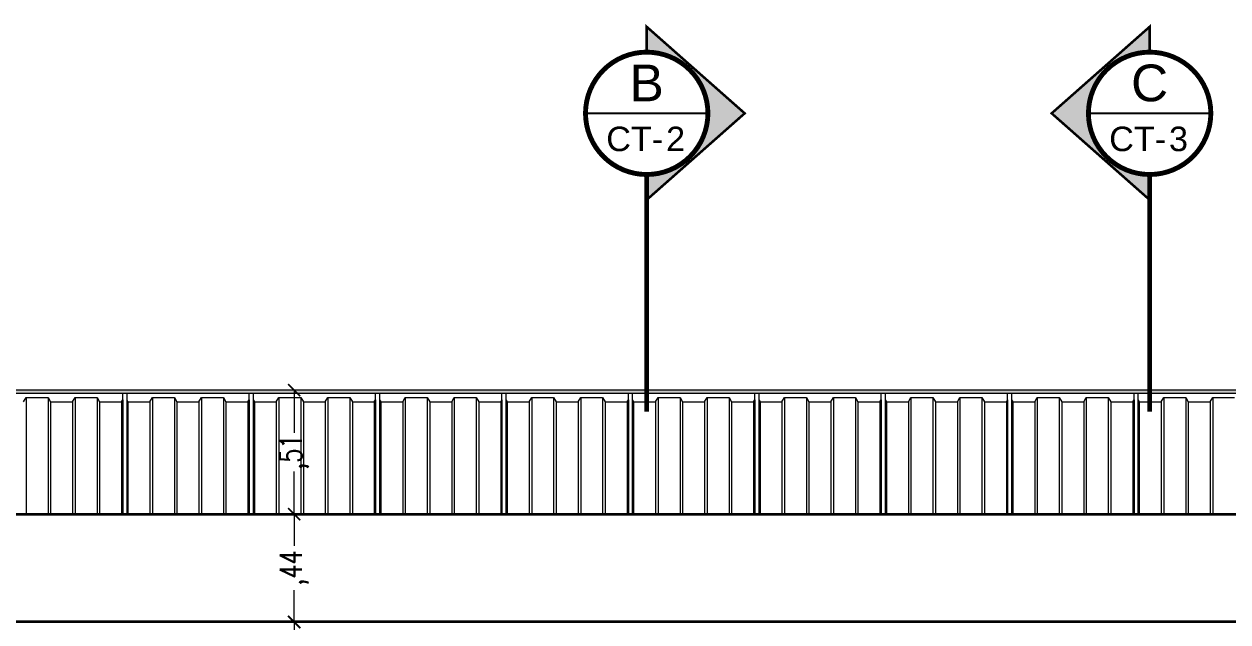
# Model space of a CAD drawing. Header units: millimetres. Extents: x 216 to 2687, y 57 to 1099.
# Drawn here: x 259 to 263.914, y 62.035 to 64.476 of the extents above; entities that cross this region are included whole.
import ezdxf
from ezdxf.enums import TextEntityAlignment as Align

# ---------------------------------------------------------------- set-up
doc = ezdxf.new("R2010")
doc.units = ezdxf.units.MM
doc.header["$LTSCALE"] = 0.5
doc.header["$PDMODE"] = 35
doc.linetypes.add('DASHDOT2', pattern=[12.7, 6.35, -3.175, 0, -3.175])
for name, color, linetype, lineweight in [('A-COTAS', 7, 'Continuous', 9), ('A-CUBT', 133, 'Continuous', 15), ('A-PLAN-1', 2, 'Continuous', 35), ('A-PLAN-ACHU3', 250, 'Continuous', 0)]:
    doc.layers.add(name, color=color, linetype=linetype, lineweight=lineweight)
doc.layers.add('A-TEXT-SIMB', color=195, linetype='Continuous')
doc.styles.add('Cotas', font='romans.shx', dxfattribs={"width": 0.75})
doc.styles.add('ROTULO', font='swissl.ttf')
doc.dimstyles.new("1-25'", dxfattribs={"dimtxt": 0.075, "dimasz": 0.05, "dimexe": 0.015, "dimexo": 0, "dimgap": 0.02, "dimtad": 0, "dimzin": 4, "dimtxsty": 'Cotas', "dimblk": 'ARCHTICK', "dimcen": 0.09, "dimclrd": 142, "dimclre": 2, "dimclrt": 2, "dimadec": 0, "dimazin": 0, "dimtfac": 1, "dimtmove": 0, "dimatfit": 3, "dimfxl": 0.1, "dimlwd": 13, "dimlwe": 9, "dimarcsym": 2})

# ---------------------------------------------------------------- blocks, each defined once
blk = doc.blocks.new('_ArchTick')
at = {"color": 0, "linetype": 'ByBlock', "const_width": 0.15}
blk.add_lwpolyline([(-0.5, -0.5), (0.5, 0.5)], dxfattribs=at)
blk = doc.blocks.new('*D422')
at = {"layer": 'A-COTAS', "color": 2, "linetype": 'DASHDOT2', "lineweight": 9, "transparency": 16777216}
for p, q in [((260.1023, 62.0354), (260.0873, 62.0354)), ((260.1023, 61.6354), (260.0873, 61.6354))]:
    blk.add_line(p, q, dxfattribs=at)
at = {"layer": 'A-COTAS', "color": 142, "linetype": 'Continuous', "lineweight": 13, "transparency": 16777216}
for p, q in [((260.1023, 62.0354), (260.1023, 61.9245)), ((260.1023, 61.6354), (260.1023, 61.7463))]:
    blk.add_line(p, q, dxfattribs=at)
at = {"layer": 'DEFPOINTS', "color": 0, "transparency": 16777216}
for p in [(260.1023, 62.0354), (260.1023, 62.0354), (260.1023, 61.6354)]:
    blk.add_point(p, dxfattribs=at)
at = {"layer": 'A-COTAS', "color": 142, "lineweight": 13, "transparency": 16777216, "xscale": 0.05, "yscale": 0.05, "zscale": 0.05}
for p, rotation in [((260.1023, 62.0354), 90), ((260.1023, 61.6354), 270)]:
    blk.add_blockref('_ArchTick', p, dxfattribs=dict(at, rotation=rotation))
at = {"layer": 'A-COTAS', "color": 2, "transparency": 16777216, "insert": (260.1023, 61.8354), "char_height": 0.09, "attachment_point": 5, "rotation": 90, "style": 'Cotas'}
blk.add_mtext(',40', dxfattribs=at)
blk = doc.blocks.new('*D423')
at = {"layer": 'A-COTAS', "color": 2, "linetype": 'DASHDOT2', "lineweight": 9, "transparency": 16777216}
for p, q in [((260.1023, 62.4754), (260.0873, 62.4754)), ((260.1023, 62.0354), (260.0873, 62.0354))]:
    blk.add_line(p, q, dxfattribs=at)
at = {"layer": 'A-COTAS', "color": 142, "linetype": 'Continuous', "lineweight": 13, "transparency": 16777216}
for p, q in [((260.1023, 62.4754), (260.1023, 62.3461)), ((260.1023, 62.0354), (260.1023, 62.1647))]:
    blk.add_line(p, q, dxfattribs=at)
at = {"layer": 'DEFPOINTS', "color": 0, "transparency": 16777216}
for p in [(260.1023, 62.4754), (260.1023, 62.4754), (260.1023, 62.0354)]:
    blk.add_point(p, dxfattribs=at)
at = {"layer": 'A-COTAS', "color": 142, "lineweight": 13, "transparency": 16777216, "xscale": 0.05, "yscale": 0.05, "zscale": 0.05}
for p, rotation in [((260.1023, 62.4754), 90), ((260.1023, 62.0354), 270)]:
    blk.add_blockref('_ArchTick', p, dxfattribs=dict(at, rotation=rotation))
at = {"layer": 'A-COTAS', "color": 2, "transparency": 16777216, "insert": (260.1023, 62.2554), "char_height": 0.09, "attachment_point": 5, "rotation": 90, "style": 'Cotas'}
blk.add_mtext(',44', dxfattribs=at)
blk = doc.blocks.new('*D424')
at = {"layer": 'A-COTAS', "color": 2, "linetype": 'DASHDOT2', "lineweight": 9, "transparency": 16777216}
for p, q in [((260.1023, 62.9816), (260.0873, 62.9816)), ((260.1023, 62.4754), (260.0873, 62.4754))]:
    blk.add_line(p, q, dxfattribs=at)
at = {"layer": 'A-COTAS', "color": 142, "linetype": 'Continuous', "lineweight": 13, "transparency": 16777216}
for p, q in [((260.1023, 62.9816), (260.1023, 62.808)), ((260.1023, 62.4754), (260.1023, 62.6491))]:
    blk.add_line(p, q, dxfattribs=at)
at = {"layer": 'DEFPOINTS', "color": 0, "transparency": 16777216}
for p in [(260.1023, 62.9816), (260.1023, 62.9816), (260.1023, 62.4754)]:
    blk.add_point(p, dxfattribs=at)
at = {"layer": 'A-COTAS', "color": 142, "lineweight": 13, "transparency": 16777216, "xscale": 0.05, "yscale": 0.05, "zscale": 0.05}
for p, rotation in [((260.1023, 62.9816), 90), ((260.1023, 62.4754), 270)]:
    blk.add_blockref('_ArchTick', p, dxfattribs=dict(at, rotation=rotation))
at = {"layer": 'A-COTAS', "color": 2, "transparency": 16777216, "insert": (260.1023, 62.7285), "char_height": 0.09, "attachment_point": 5, "rotation": 90, "style": 'Cotas'}
blk.add_mtext(',51', dxfattribs=at)
blk = doc.blocks.new('*U725')
at = {"layer": 'A-TEXT-SIMB'}
h = blk.add_hatch(color=256, dxfattribs=at)
edge = h.paths.add_edge_path()
edge.add_line((0, -0.2498), (0, -0.3533))
edge.add_line((0, -0.3533), (-0.4, 0))
edge.add_line((-0.4, 0), (0, 0.3533))
edge.add_line((0, 0.3533), (0, 0.2498))
edge.add_arc((0, 0), 0.2498, 90, 270)
blk.add_line((-0.2498, 0), (0.2498, 0), dxfattribs=at)
for points, const_width in [([(0, -0.2498), (0, -0.3533), (-0.4, 0), (0, 0.3533), (0, 0.2498, 1)], 0.01), ([(0.2498, 0, -1), (-0.2498, 0, -1)], 0.02)]:
    blk.add_lwpolyline(points, format="xyb", close=True, dxfattribs=dict(at, const_width=const_width))
at = {"layer": 'A-TEXT-SIMB', "const_width": 0.02}
blk.add_lwpolyline([(0, -1.2174), (0, -0.2498)], dxfattribs=at)
at = {"layer": 'A-TEXT-SIMB', "color": 0, "style": 'ROTULO'}
blk.add_text('CT-', height=0.1, dxfattribs=at).set_placement((-0.0488, -0.1044), align=Align.MIDDLE_CENTER)
at = {"layer": 'A-TEXT-SIMB', "color": 0, "style": 'ROTULO', "flags": 8}
for tag, height, p in [('A', 0.15, (0, 0.1241)), ('1', 0.1, (0.1179, -0.1044))]:
    blk.add_attdef(tag, text='', height=height, dxfattribs=at).set_placement(p, align=Align.MIDDLE_CENTER)
blk = doc.blocks.new('*U27')
at = {"layer": 'A-TEXT-SIMB'}
h = blk.add_hatch(color=256, dxfattribs=at)
edge = h.paths.add_edge_path()
edge.add_line((0, -0.2498), (0, -0.3533))
edge.add_line((0, -0.3533), (0.4, 0))
edge.add_line((0.4, 0), (0, 0.3533))
edge.add_line((0, 0.3533), (0, 0.2498))
edge.add_arc((0, 0), 0.2498, -90, 90, ccw=False)
blk.add_line((-0.2498, 0), (0.2498, 0), dxfattribs=at)
for points, const_width in [([(0, -0.2498), (0, -0.3533), (0.4, 0), (0, 0.3533), (0, 0.2498, -1)], 0.01), ([(0.2498, 0, -1), (-0.2498, 0, -1)], 0.02)]:
    blk.add_lwpolyline(points, format="xyb", close=True, dxfattribs=dict(at, const_width=const_width))
at = {"layer": 'A-TEXT-SIMB', "const_width": 0.02}
blk.add_lwpolyline([(0, -1.2174), (0, -0.2498)], dxfattribs=at)
at = {"layer": 'A-TEXT-SIMB', "color": 0, "style": 'ROTULO'}
blk.add_text('CT-', height=0.1, dxfattribs=at).set_placement((-0.0488, -0.1044), align=Align.MIDDLE_CENTER)
at = {"layer": 'A-TEXT-SIMB', "color": 0, "style": 'ROTULO', "flags": 8}
for tag, height, p in [('A', 0.15, (0, 0.1241)), ('1', 0.1, (0.1179, -0.1044))]:
    blk.add_attdef(tag, text='', height=height, dxfattribs=at).set_placement(p, align=Align.MIDDLE_CENTER)

msp = doc.modelspace()

# ---------------------------------------------------------------- hatches: boundary and pattern name
at = {"layer": 'A-PLAN-ACHU3'}
h = msp.add_hatch(color=256, dxfattribs=at)
h.dxf.hatch_style = 1
h.set_gradient(color1=(91, 91, 91), color2=(214, 214, 214), tint=1, name='HEMISPHERICAL')
h.paths.add_polyline_path([(268.1735, 62.9693), (268.1735, 62.9816), (258.3655, 62.9816), (258.3655, 62.9693)])

# ---------------------------------------------------------------- linework, layer by layer
at = {"layer": 'A-CUBT'}
msp.add_lwpolyline([(268.1735, 62.9816), (258.3655, 62.9816), (258.3655, 62.9693), (268.1735, 62.9693)], close=True, dxfattribs=at)
at = {"layer": 'A-CUBT', "transparency": 33554559}
for points in [[(258.9975, 62.9333), (259.0079, 62.9513), (259.0975, 62.9513), (259.1079, 62.9333), (259.1975, 62.9333), (259.2079, 62.9513), (259.2975, 62.9513), (259.3079, 62.9333), (259.3975, 62.9333), (259.4027, 62.9423), (259.4027, 62.9693), (259.4187, 62.9693), (259.4187, 62.9423), (259.4239, 62.9333), (259.5135, 62.9333), (259.5239, 62.9513), (259.6135, 62.9513), (259.6239, 62.9333), (259.7135, 62.9333), (259.7239, 62.9513), (259.8135, 62.9513), (259.8239, 62.9333), (259.9135, 62.9333), (259.9187, 62.9423), (259.9187, 62.9693), (259.9347, 62.9693), (259.9347, 62.9423), (259.9399, 62.9333), (260.0295, 62.9333), (260.0399, 62.9513), (260.1295, 62.9513), (260.1399, 62.9333), (260.2295, 62.9333), (260.2399, 62.9513), (260.3295, 62.9513), (260.3399, 62.9333), (260.4295, 62.9333), (260.4347, 62.9423), (260.4347, 62.9693), (260.4507, 62.9693), (260.4507, 62.9423), (260.4559, 62.9333), (260.5455, 62.9333), (260.5559, 62.9513), (260.6455, 62.9513), (260.6559, 62.9333), (260.7455, 62.9333), (260.7559, 62.9513), (260.8455, 62.9513), (260.8559, 62.9333), (260.9455, 62.9333), (260.9507, 62.9423), (260.9507, 62.9693), (260.9667, 62.9693), (260.9667, 62.9423), (260.9719, 62.9333), (261.0615, 62.9333), (261.0719, 62.9513), (261.1615, 62.9513), (261.1719, 62.9333), (261.2615, 62.9333), (261.2719, 62.9513), (261.3615, 62.9513), (261.3719, 62.9333), (261.4615, 62.9333), (261.4667, 62.9423), (261.4667, 62.9693), (261.4827, 62.9693), (261.4827, 62.9423), (261.4879, 62.9333), (261.5775, 62.9333), (261.5879, 62.9513), (261.6775, 62.9513), (261.6879, 62.9333), (261.7775, 62.9333), (261.7879, 62.9513), (261.8775, 62.9513), (261.8879, 62.9333), (261.9775, 62.9333), (261.9827, 62.9423), (261.9827, 62.9693), (261.9987, 62.9693), (261.9987, 62.9423), (262.0039, 62.9333), (262.0935, 62.9333), (262.1039, 62.9513), (262.1935, 62.9513), (262.2039, 62.9333), (262.2935, 62.9333), (262.3039, 62.9513), (262.3935, 62.9513), (262.4039, 62.9333), (262.4935, 62.9333), (262.4987, 62.9423), (262.4987, 62.9693), (262.5147, 62.9693), (262.5147, 62.9423), (262.5199, 62.9333), (262.6095, 62.9333), (262.6199, 62.9513), (262.7095, 62.9513), (262.7199, 62.9333), (262.8095, 62.9333), (262.8199, 62.9513), (262.9095, 62.9513), (262.9199, 62.9333), (263.0095, 62.9333), (263.0147, 62.9423), (263.0147, 62.9693), (263.0307, 62.9693), (263.0307, 62.9423), (263.0359, 62.9333), (263.1255, 62.9333), (263.1359, 62.9513), (263.2255, 62.9513), (263.2359, 62.9333), (263.3255, 62.9333), (263.3359, 62.9513), (263.4255, 62.9513), (263.4359, 62.9333), (263.5255, 62.9333), (263.5307, 62.9423), (263.5307, 62.9693), (263.5467, 62.9693), (263.5467, 62.9423), (263.5519, 62.9333), (263.6415, 62.9333), (263.6519, 62.9513), (263.7415, 62.9513), (263.7519, 62.9333), (263.8415, 62.9333), (263.8519, 62.9513), (263.9415, 62.9513)], [(276.682, 62.4754), (258.3655, 62.4754)]]:
    msp.add_lwpolyline(points, dxfattribs=at)
at = {"layer": 'A-CUBT', "color": 93, "true_color": 0x69b569}
for points in [[(259.0079, 62.9513), (259.0079, 62.4754)], [(259.0975, 62.9513), (259.0975, 62.4754)], [(259.2079, 62.9513), (259.2079, 62.4754)], [(259.2975, 62.9513), (259.2975, 62.4754)], [(259.5239, 62.9513), (259.5239, 62.4754)], [(259.6135, 62.9513), (259.6135, 62.4754)], [(259.7239, 62.9513), (259.7239, 62.4754)], [(259.8135, 62.9513), (259.8135, 62.4754)], [(260.0399, 62.9513), (260.0399, 62.4754)], [(260.1295, 62.9513), (260.1295, 62.4754)], [(260.2399, 62.9513), (260.2399, 62.4754)], [(260.3295, 62.9513), (260.3295, 62.4754)], [(260.5559, 62.9513), (260.5559, 62.4754)], [(260.6455, 62.9513), (260.6455, 62.4754)], [(260.7559, 62.9513), (260.7559, 62.4754)], [(260.8455, 62.9513), (260.8455, 62.4754)], [(261.0719, 62.9513), (261.0719, 62.4754)], [(261.1615, 62.9513), (261.1615, 62.4754)], [(261.2719, 62.9513), (261.2719, 62.4754)], [(261.3615, 62.9513), (261.3615, 62.4754)], [(261.5879, 62.9513), (261.5879, 62.4754)], [(261.6775, 62.9513), (261.6775, 62.4754)], [(261.7879, 62.9513), (261.7879, 62.4754)], [(261.8775, 62.9513), (261.8775, 62.4754)], [(262.1039, 62.9513), (262.1039, 62.4754)], [(262.1935, 62.9513), (262.1935, 62.4754)], [(262.3039, 62.9513), (262.3039, 62.4754)], [(262.3935, 62.9513), (262.3935, 62.4754)], [(262.6199, 62.9513), (262.6199, 62.4754)], [(262.7095, 62.9513), (262.7095, 62.4754)], [(262.8199, 62.9513), (262.8199, 62.4754)], [(262.9095, 62.9513), (262.9095, 62.4754)], [(263.1359, 62.9513), (263.1359, 62.4754)], [(263.2255, 62.9513), (263.2255, 62.4754)], [(263.3359, 62.9513), (263.3359, 62.4754)], [(263.4255, 62.9513), (263.4255, 62.4754)], [(263.6519, 62.9513), (263.6519, 62.4754)], [(263.7415, 62.9513), (263.7415, 62.4754)], [(263.8519, 62.9513), (263.8519, 62.4754)], [(259.4027, 62.9423), (259.4027, 62.4754)], [(259.4187, 62.9423), (259.4187, 62.4754)], [(259.9187, 62.9423), (259.9187, 62.4754)], [(259.9347, 62.9423), (259.9347, 62.4754)], [(260.4347, 62.9423), (260.4347, 62.4754)], [(260.4507, 62.9423), (260.4507, 62.4754)], [(260.9507, 62.9423), (260.9507, 62.4754)], [(260.9667, 62.9423), (260.9667, 62.4754)], [(261.4667, 62.9423), (261.4667, 62.4754)], [(261.4827, 62.9423), (261.4827, 62.4754)], [(261.9827, 62.9423), (261.9827, 62.4754)], [(261.9987, 62.9423), (261.9987, 62.4754)], [(262.4987, 62.9423), (262.4987, 62.4754)], [(262.5147, 62.9423), (262.5147, 62.4754)], [(263.0147, 62.9423), (263.0147, 62.4754)], [(263.0307, 62.9423), (263.0307, 62.4754)], [(263.5307, 62.9423), (263.5307, 62.4754)], [(263.5467, 62.9423), (263.5467, 62.4754)]]:
    msp.add_lwpolyline(points, dxfattribs=at)
at = {"layer": 'A-CUBT', "color": 254, "true_color": 0xc5e2c5}
for points in [[(259.1079, 62.9333), (259.1079, 62.4754)], [(259.1975, 62.9333), (259.1975, 62.4754)], [(259.3079, 62.9333), (259.3079, 62.4754)], [(259.3975, 62.9333), (259.3975, 62.4754)], [(259.4239, 62.9333), (259.4239, 62.4754)], [(259.5135, 62.9333), (259.5135, 62.4754)], [(259.6239, 62.9333), (259.6239, 62.4754)], [(259.7135, 62.9333), (259.7135, 62.4754)], [(259.8239, 62.9333), (259.8239, 62.4754)], [(259.9135, 62.9333), (259.9135, 62.4754)], [(259.9399, 62.9333), (259.9399, 62.4754)], [(260.0295, 62.9333), (260.0295, 62.4754)], [(260.1399, 62.9333), (260.1399, 62.4754)], [(260.2295, 62.9333), (260.2295, 62.4754)], [(260.3399, 62.9333), (260.3399, 62.4754)], [(260.4295, 62.9333), (260.4295, 62.4754)], [(260.4559, 62.9333), (260.4559, 62.4754)], [(260.5455, 62.9333), (260.5455, 62.4754)], [(260.6559, 62.9333), (260.6559, 62.4754)], [(260.7455, 62.9333), (260.7455, 62.4754)], [(260.8559, 62.9333), (260.8559, 62.4754)], [(260.9455, 62.9333), (260.9455, 62.4754)], [(260.9719, 62.9333), (260.9719, 62.4754)], [(261.0615, 62.9333), (261.0615, 62.4754)], [(261.1719, 62.9333), (261.1719, 62.4754)], [(261.2615, 62.9333), (261.2615, 62.4754)], [(261.3719, 62.9333), (261.3719, 62.4754)], [(261.4615, 62.9333), (261.4615, 62.4754)], [(261.4879, 62.9333), (261.4879, 62.4754)], [(261.5775, 62.9333), (261.5775, 62.4754)], [(261.6879, 62.9333), (261.6879, 62.4754)], [(261.7775, 62.9333), (261.7775, 62.4754)], [(261.8879, 62.9333), (261.8879, 62.4754)], [(261.9775, 62.9333), (261.9775, 62.4754)], [(262.0039, 62.9333), (262.0039, 62.4754)], [(262.0935, 62.9333), (262.0935, 62.4754)], [(262.2039, 62.9333), (262.2039, 62.4754)], [(262.2935, 62.9333), (262.2935, 62.4754)], [(262.4039, 62.9333), (262.4039, 62.4754)], [(262.4935, 62.9333), (262.4935, 62.4754)], [(262.5199, 62.9333), (262.5199, 62.4754)], [(262.6095, 62.9333), (262.6095, 62.4754)], [(262.7199, 62.9333), (262.7199, 62.4754)], [(262.8095, 62.9333), (262.8095, 62.4754)], [(262.9199, 62.9333), (262.9199, 62.4754)], [(263.0095, 62.9333), (263.0095, 62.4754)], [(263.0359, 62.9333), (263.0359, 62.4754)], [(263.1255, 62.9333), (263.1255, 62.4754)], [(263.2359, 62.9333), (263.2359, 62.4754)], [(263.3255, 62.9333), (263.3255, 62.4754)], [(263.4359, 62.9333), (263.4359, 62.4754)], [(263.5255, 62.9333), (263.5255, 62.4754)], [(263.5519, 62.9333), (263.5519, 62.4754)], [(263.6415, 62.9333), (263.6415, 62.4754)], [(263.7519, 62.9333), (263.7519, 62.4754)], [(263.8415, 62.9333), (263.8415, 62.4754)]]:
    msp.add_lwpolyline(points, dxfattribs=at)
at = {"layer": 'A-PLAN-1'}
msp.add_lwpolyline([(257.582, 62.4754), (277.782, 62.4754), (277.782, 62.0354), (257.582, 62.0354)], close=True, dxfattribs=at)

# ---------------------------------------------------------------- block references
at = {"layer": 'A-TEXT-SIMB', "color": 0}
ref = msp.add_blockref('*U27', (261.5414, 64.1117), dxfattribs=at)
ref.add_attrib('A', 'B', dxfattribs={"color": 0, "height": 0.15, "style": 'ROTULO'}).set_placement((261.5414, 64.2358), align=Align.MIDDLE_CENTER)
ref.add_attrib('1', '2', dxfattribs={"color": 0, "height": 0.1, "style": 'ROTULO'}).set_placement((261.6593, 64.0073), align=Align.MIDDLE_CENTER)
ref = msp.add_blockref('*U725', (263.5944, 64.1117), dxfattribs=at)
ref.add_attrib('A', 'C', dxfattribs={"color": 0, "height": 0.15, "style": 'ROTULO'}).set_placement((263.5944, 64.2358), align=Align.MIDDLE_CENTER)
ref.add_attrib('1', '3', dxfattribs={"color": 0, "height": 0.1, "style": 'ROTULO'}).set_placement((263.7123, 64.0073), align=Align.MIDDLE_CENTER)

# ---------------------------------------------------------------- dimensions: what is measured, and where the dimension line sits
at = {"layer": 'A-COTAS'}
for base, p1, p2, picture, middle in [((260.1023, 62.9816), (260.1023, 62.4754), (260.1023, 62.9816), '*D424', (260.1023, 62.7285)), ((260.1023, 62.4754), (260.1023, 62.0354), (260.1023, 62.4754), '*D423', (260.1023, 62.2554)), ((260.1023, 62.0354), (260.1023, 61.6354), (260.1023, 62.0354), '*D422', (260.1023, 61.8354))]:
    dim = msp.add_linear_dim(base=base, p1=p1, p2=p2, angle=90, dimstyle="1-25'", override={"dimtxt": 0.09}, dxfattribs=at)
    dim.commit()
    dim.dimension.update_dxf_attribs({"geometry": picture, "text_midpoint": middle})

doc.saveas('drawing.dxf')
